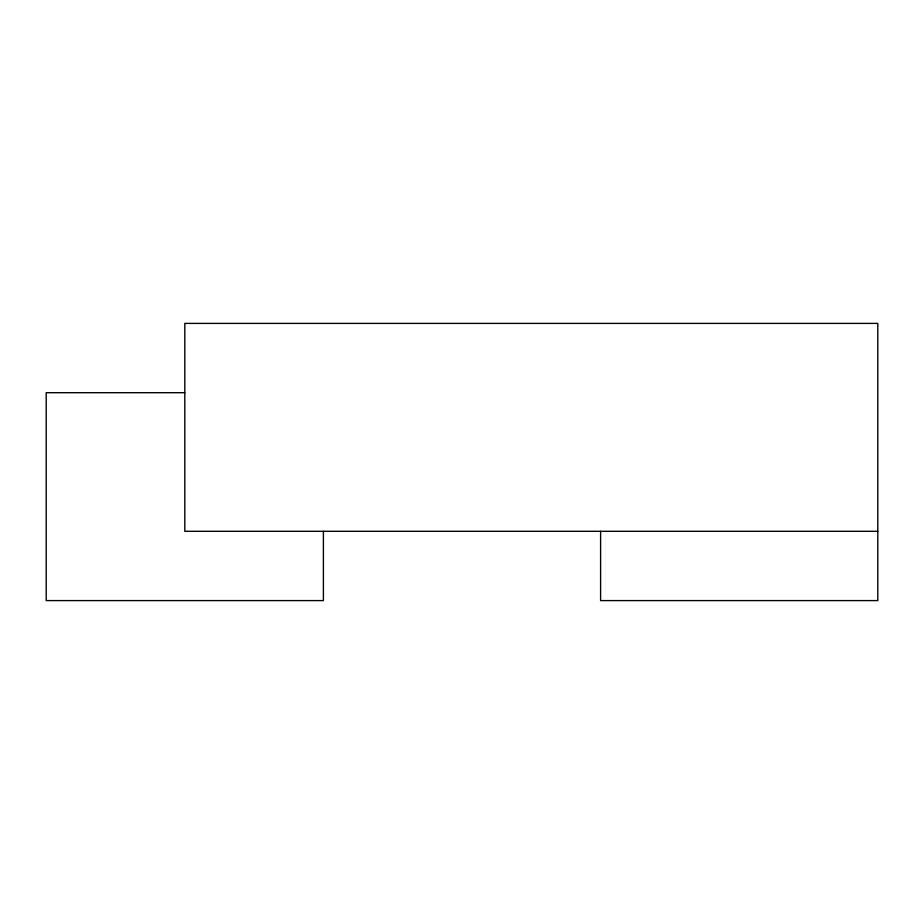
<?xml version="1.0" encoding="UTF-8"?>
<svg xmlns="http://www.w3.org/2000/svg" width="924" height="924" viewBox="0 0 924 924"><rect width="100%" height="100%" fill="white"/><g stroke="black" fill="none" stroke-linecap="round" stroke-linejoin="round"><path stroke-width="1.39" d="M184.8 392.7L46.2 392.7L46.2 600.6L323.4 600.6L323.4 531.3M877.8 531.3L184.8 531.3L184.8 323.4L877.8 323.4L877.8 600.6L600.6 600.6L600.6 531.3"/></g></svg>
